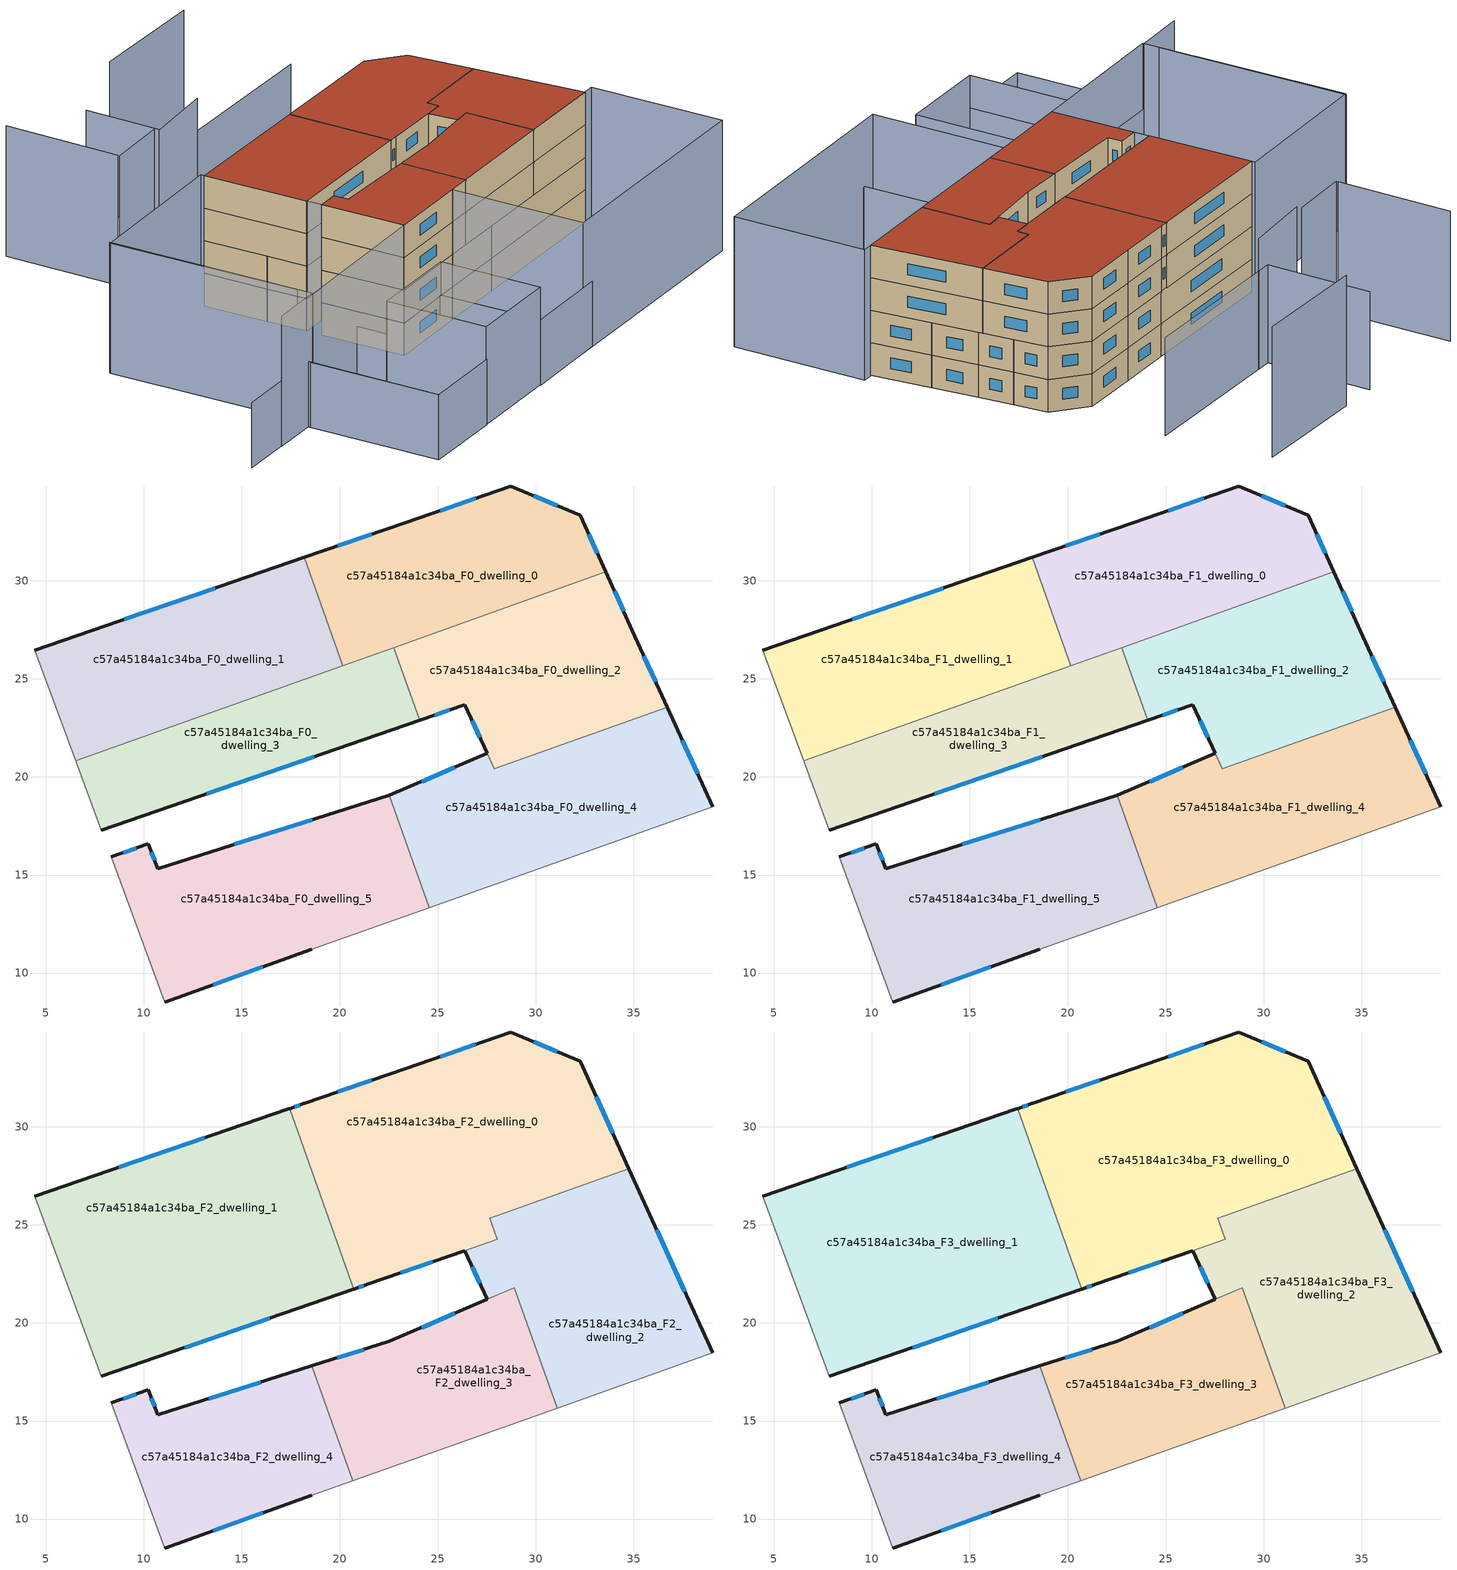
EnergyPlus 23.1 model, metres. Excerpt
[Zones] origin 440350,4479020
c57a45184a1c34ba_F0_dwelling_0
 floor ground (EU_floor_Construction): 32.25,33.34 33.56,30.45 20.16,25.68 18.2,31.19 23.34,32.96 28.73,34.84 z0
 wall outside (EU_wall_Construction): 33.56,30.45 32.25,33.34 28.73,34.84 23.34,32.96 18.2,31.19 z0:3
 wall to c57a45184a1c34ba_F0_dwelling_1 (EU_wall_Construction): 18.2,31.19 20.16,25.68 z0:3
 wall to c57a45184a1c34ba_F0_dwelling_2 (EU_wall_Construction): 22.74,26.6 33.56,30.45 z0:3
 wall to c57a45184a1c34ba_F0_dwelling_3 (EU_wall_Construction): 20.16,25.68 22.74,26.6 z0:3
 window (EU_Window_Construction): 33.13,31.41 32.69,32.39 / 21.63,32.37 19.9,31.78 / 26.94,34.21 25.12,33.58 / 31.08,33.84 29.9,34.34 z0.99:2.01
c57a45184a1c34ba_F0_dwelling_1
 floor ground (EU_floor_Construction): 18.2,31.19 20.16,25.68 6.53,20.82 4.44,26.47 z0
 wall outside (EU_wall_Construction): 18.2,31.19 4.44,26.47 z0:3
 wall adiabatic (EU_wall_Construction): 4.44,26.47 6.53,20.82 z0:3
 wall to c57a45184a1c34ba_F0_dwelling_3 (EU_wall_Construction): 6.53,20.82 20.16,25.68 z0:3
 window (EU_Window_Construction): 13.64,29.63 9,28.04 z0.99:2.01
c57a45184a1c34ba_F0_dwelling_2
 floor ground (EU_floor_Construction): 33.56,30.45 34.92,27.46 36.7,23.56 27.88,20.42 26.38,23.69 24.07,22.89 22.74,26.6 z0
 wall outside (EU_wall_Construction): 24.07,22.89 26.38,23.69 27.51,21.21 / 36.7,23.56 34.92,27.46 33.56,30.45 z0:3
 wall to c57a45184a1c34ba_F0_dwelling_4 (EU_wall_Construction): 27.52,21.2 27.88,20.42 36.7,23.56 z0:3
 wall to c57a45184a1c34ba_F0_dwelling_3 (EU_wall_Construction): 22.74,26.6 24.07,22.89 z0:3
 window (EU_Window_Construction): 26.75,22.87 27.14,22.03 / 24.83,23.15 25.61,23.42 / 34.47,28.45 34.01,29.46 / 36.11,24.85 35.51,26.17 z0.99:2.01
c57a45184a1c34ba_F0_dwelling_3
 floor ground (EU_floor_Construction): 22.74,26.6 24.07,22.89 7.85,17.28 6.53,20.82 z0
 wall outside (EU_wall_Construction): 7.85,17.28 24.07,22.89 z0:3
 wall adiabatic (EU_wall_Construction): 6.53,20.82 7.85,17.28 z0:3
 window (EU_Window_Construction): 13.22,19.14 18.69,21.03 z0.99:2.01
c57a45184a1c34ba_F0_dwelling_4
 floor ground (EU_floor_Construction): 36.7,23.56 39.02,18.48 24.56,13.34 22.52,19.05 27.52,21.2 27.88,20.42 z0
 wall outside (EU_wall_Construction): 27.52,21.2 22.52,19.06 / 39.02,18.48 36.7,23.56 z0:3
 wall adiabatic (EU_wall_Construction): 24.56,13.34 39.02,18.48 z0:3
 wall to c57a45184a1c34ba_F0_dwelling_5 (EU_wall_Construction): 22.52,19.05 24.55,13.34 z0:3
 window (EU_Window_Construction): 25.86,20.49 24.18,19.77 / 38.25,20.16 37.47,21.88 z0.99:2.01
c57a45184a1c34ba_F0_dwelling_5
 floor ground (EU_floor_Construction): 22.52,19.05 24.55,13.34 18.56,11.21 11.08,8.52 8.34,15.93 10.24,16.59 10.71,15.32 z0
 wall outside (EU_wall_Construction): 11.08,8.52 18.56,11.21 / 22.52,19.05 10.71,15.32 10.24,16.59 8.34,15.93 z0:3
 wall adiabatic (EU_wall_Construction): 18.56,11.21 24.55,13.34 / 8.34,15.93 11.08,8.52 z0:3
 window (EU_Window_Construction): 13.56,9.41 16.08,10.32 / 9.61,16.37 8.97,16.15 / 10.55,15.74 10.4,16.17 / 18.6,17.82 14.62,16.56 z0.99:2.01
c57a45184a1c34ba_F1_dwelling_0
 floor to c57a45184a1c34ba_F0_dwelling_0 (EU_floor_Construction): 32.25,33.34 33.56,30.45 20.16,25.68 18.2,31.19 23.34,32.96 28.73,34.84 z3
 wall outside (EU_wall_Construction): 33.56,30.45 32.25,33.34 28.73,34.84 23.34,32.96 18.2,31.19 z3:6
 wall to c57a45184a1c34ba_F1_dwelling_1 (EU_wall_Construction): 18.2,31.19 20.16,25.68 z3:6
 wall to c57a45184a1c34ba_F1_dwelling_2 (EU_wall_Construction): 22.74,26.6 33.56,30.45 z3:6
 wall to c57a45184a1c34ba_F1_dwelling_3 (EU_wall_Construction): 20.16,25.68 22.74,26.6 z3:6
 window (EU_Window_Construction): 33.13,31.41 32.69,32.39 / 21.63,32.37 19.9,31.78 / 26.94,34.21 25.12,33.58 / 31.08,33.84 29.9,34.34 z3.99:5.01
c57a45184a1c34ba_F1_dwelling_1
 floor to c57a45184a1c34ba_F0_dwelling_1 (EU_floor_Construction): 18.2,31.19 20.16,25.68 6.53,20.82 4.44,26.47 z3
 wall outside (EU_wall_Construction): 18.2,31.19 4.44,26.47 z3:6
 wall adiabatic (EU_wall_Construction): 4.44,26.47 6.53,20.82 z3:6
 wall to c57a45184a1c34ba_F1_dwelling_3 (EU_wall_Construction): 6.53,20.82 20.16,25.68 z3:6
 window (EU_Window_Construction): 13.64,29.63 9,28.04 z3.99:5.01
c57a45184a1c34ba_F1_dwelling_2
 floor to c57a45184a1c34ba_F0_dwelling_2 (EU_floor_Construction): 33.56,30.45 34.92,27.46 36.7,23.56 27.88,20.42 26.38,23.69 24.07,22.89 22.74,26.6 z3
 wall outside (EU_wall_Construction): 24.07,22.89 26.38,23.69 27.51,21.21 / 36.7,23.56 34.92,27.46 33.56,30.45 z3:6
 wall to c57a45184a1c34ba_F1_dwelling_4 (EU_wall_Construction): 27.52,21.2 27.88,20.42 36.7,23.56 z3:6
 wall to c57a45184a1c34ba_F1_dwelling_3 (EU_wall_Construction): 22.74,26.6 24.07,22.89 z3:6
 window (EU_Window_Construction): 26.75,22.87 27.14,22.03 / 24.83,23.15 25.61,23.42 / 34.47,28.45 34.01,29.46 / 36.11,24.85 35.51,26.17 z3.99:5.01
c57a45184a1c34ba_F1_dwelling_3
 floor to c57a45184a1c34ba_F0_dwelling_3 (EU_floor_Construction): 22.74,26.6 24.07,22.89 7.85,17.28 6.53,20.82 z3
 wall outside (EU_wall_Construction): 7.85,17.28 24.07,22.89 z3:6
 wall adiabatic (EU_wall_Construction): 6.53,20.82 7.85,17.28 z3:6
 window (EU_Window_Construction): 13.22,19.14 18.69,21.03 z3.99:5.01
c57a45184a1c34ba_F1_dwelling_4
 floor to c57a45184a1c34ba_F0_dwelling_4 (EU_floor_Construction): 36.7,23.56 39.02,18.48 24.55,13.34 22.52,19.06 27.52,21.2 27.88,20.42 z3
 wall outside (EU_wall_Construction): 27.52,21.2 22.52,19.06 / 39.02,18.48 36.7,23.56 z3:6
 wall adiabatic (EU_wall_Construction): 24.56,13.34 39.02,18.48 z3:6
 wall to c57a45184a1c34ba_F1_dwelling_5 (EU_wall_Construction): 22.52,19.05 24.55,13.34 z3:6
 window (EU_Window_Construction): 25.86,20.49 24.18,19.77 / 38.25,20.16 37.47,21.88 z3.99:5.01
c57a45184a1c34ba_F1_dwelling_5
 floor to c57a45184a1c34ba_F0_dwelling_5 (EU_floor_Construction): 22.52,19.05 24.55,13.34 18.56,11.21 11.08,8.52 8.34,15.93 10.24,16.59 10.71,15.32 z3
 wall outside (EU_wall_Construction): 11.08,8.52 18.56,11.21 / 22.52,19.05 10.71,15.32 10.24,16.59 8.34,15.93 z3:6
 wall adiabatic (EU_wall_Construction): 18.56,11.21 24.55,13.34 / 8.34,15.93 11.08,8.52 z3:6
 window (EU_Window_Construction): 13.56,9.41 16.08,10.32 / 9.61,16.37 8.97,16.15 / 10.55,15.74 10.4,16.17 / 18.6,17.82 14.62,16.56 z3.99:5.01
c57a45184a1c34ba_F2_dwelling_0
 floor to c57a45184a1c34ba_F1_dwelling_0 (EU_floor_Construction): 32.25,33.34 33.56,30.45 20.16,25.68 18.2,31.19 23.34,32.96 28.73,34.84 z6
 floor to c57a45184a1c34ba_F1_dwelling_1 (EU_floor_Construction): 18.2,31.19 20.16,25.68 19.41,25.41 17.44,30.93 z6
 floor to c57a45184a1c34ba_F1_dwelling_3 (EU_floor_Construction): 22.74,26.6 24.07,22.89 20.72,21.73 19.41,25.41 z6
 floor to c57a45184a1c34ba_F1_dwelling_2 (EU_floor_Construction): 33.56,30.45 34.74,27.86 27.65,25.33 28.02,24.26 26.48,23.73 26.37,23.69 22.74,26.6 z6; 26.37,23.69 24.07,22.89 22.74,26.6 z6
 wall outside (EU_wall_Construction): 34.74,27.86 32.25,33.34 28.73,34.84 23.34,32.96 18.2,31.2 / 20.72,21.73 21.48,21.99 26.37,23.68 / 18.2,31.19 17.44,30.93 z6:9
 wall to c57a45184a1c34ba_F2_dwelling_2 (EU_wall_Construction): 28.02,24.26 27.65,25.33 34.74,27.86 / 26.38,23.69 28.03,24.26 z6:9
 wall to c57a45184a1c34ba_F2_dwelling_1 (EU_wall_Construction): 17.44,30.93 20.72,21.73 z6:9
 window (EU_Window_Construction): 21.63,32.37 19.9,31.78 / 26.94,34.21 25.12,33.58 / 31.08,33.84 29.9,34.34 / 33.91,29.67 33.08,31.52 / 23.1,22.55 24.75,23.12 / 20.97,21.82 21.23,21.91 / 17.95,31.11 17.69,31.02 z6.99:8.01
c57a45184a1c34ba_F2_dwelling_1
 floor to c57a45184a1c34ba_F1_dwelling_1 (EU_floor_Construction): 17.44,30.93 19.41,25.41 6.53,20.82 4.44,26.47 17.43,30.93 z6
 floor to c57a45184a1c34ba_F1_dwelling_3 (EU_floor_Construction): 19.41,25.41 20.72,21.73 7.85,17.28 6.53,20.82 z6
 wall outside (EU_wall_Construction): 17.44,30.93 17.39,30.92 4.44,26.47 / 7.85,17.28 20.67,21.71 20.72,21.73 z6:9
 wall adiabatic (EU_wall_Construction): 4.44,26.47 7.85,17.28 z6:9
 window (EU_Window_Construction): 12.1,18.75 16.42,20.24 / 13.1,29.44 8.74,27.95 z6.99:8.01
c57a45184a1c34ba_F2_dwelling_2
 floor to c57a45184a1c34ba_F1_dwelling_2 (EU_floor_Construction): 34.92,27.46 36.7,23.56 29.22,20.9 28.9,21.79 27.51,21.21 26.38,23.69 28.03,24.26 27.65,25.33 34.74,27.86 34.81,27.7 z6
 floor to c57a45184a1c34ba_F1_dwelling_4 (EU_floor_Construction): 36.7,23.56 39.02,18.48 31.09,15.66 29.22,20.9 z6
 wall outside (EU_wall_Construction): 26.38,23.69 27.52,21.2 / 39.02,18.48 34.74,27.86 z6:9
 wall adiabatic (EU_wall_Construction): 31.09,15.66 39.02,18.48 z6:9
 wall to c57a45184a1c34ba_F2_dwelling_3 (EU_wall_Construction): 27.52,21.2 28.9,21.8 / 28.9,21.79 31.09,15.66 z6:9
 window (EU_Window_Construction): 26.75,22.86 27.14,22.03 / 37.6,21.59 36.16,24.75 z6.99:8.01
c57a45184a1c34ba_F2_dwelling_3
 floor to c57a45184a1c34ba_F1_dwelling_2 (EU_floor_Construction): 28.9,21.8 29.22,20.9 27.88,20.42 27.52,21.2 z6
 floor to c57a45184a1c34ba_F1_dwelling_4 (EU_floor_Construction): 29.22,20.9 31.09,15.66 24.55,13.34 22.52,19.06 27.52,21.2 27.88,20.42 z6
 floor to c57a45184a1c34ba_F1_dwelling_5 (EU_floor_Construction): 22.52,19.05 24.55,13.34 20.65,11.95 18.57,17.8 z6
 wall outside (EU_wall_Construction): 27.51,21.2 22.52,19.06 18.57,17.8 z6:9
 wall adiabatic (EU_wall_Construction): 20.65,11.95 31.09,15.66 z6:9
 wall to c57a45184a1c34ba_F2_dwelling_4 (EU_wall_Construction): 18.57,17.8 20.65,11.95 z6:9
 window (EU_Window_Construction): 25.86,20.49 24.18,19.77 / 21.21,18.64 19.88,18.22 z6.99:8.01
c57a45184a1c34ba_F2_dwelling_4
 floor to c57a45184a1c34ba_F1_dwelling_5 (EU_floor_Construction): 18.57,17.8 20.65,11.95 18.56,11.21 11.08,8.52 8.34,15.93 10.24,16.59 10.71,15.32 z6
 wall outside (EU_wall_Construction): 11.08,8.52 18.56,11.21 / 18.57,17.8 10.71,15.32 10.24,16.59 8.34,15.93 z6:9
 wall adiabatic (EU_wall_Construction): 18.56,11.21 20.65,11.95 / 8.34,15.93 11.08,8.52 z6:9
 window (EU_Window_Construction): 13.56,9.41 16.08,10.32 / 9.61,16.37 8.97,16.15 / 10.55,15.74 10.4,16.17 / 15.96,16.98 13.31,16.14 z6.99:8.01
c57a45184a1c34ba_F3_dwelling_0
 floor to c57a45184a1c34ba_F2_dwelling_0 (EU_floor_Construction): 32.25,33.34 34.74,27.86 27.65,25.33 28.02,24.26 20.72,21.73 17.44,30.93 23.34,32.96 28.73,34.84 z9
 wall outside (EU_wall_Construction): 34.74,27.86 32.25,33.34 28.73,34.84 23.34,32.96 18.2,31.2 / 20.72,21.73 21.48,21.99 26.37,23.68 / 18.2,31.19 17.44,30.93 z9:12
 wall to c57a45184a1c34ba_F3_dwelling_2 (EU_wall_Construction): 28.02,24.26 27.65,25.33 34.74,27.86 / 26.38,23.69 28.03,24.26 z9:12
 wall to c57a45184a1c34ba_F3_dwelling_1 (EU_wall_Construction): 17.44,30.93 20.72,21.73 z9:12
 window (EU_Window_Construction): 21.63,32.37 19.9,31.78 / 26.94,34.21 25.12,33.58 / 31.08,33.84 29.9,34.34 / 33.91,29.67 33.08,31.52 / 23.1,22.55 24.75,23.12 / 20.97,21.82 21.23,21.91 / 17.95,31.11 17.69,31.02 z9.99:11.01
 roof outside (EU_roof_Construction): 34.74,27.86 32.25,33.34 28.73,34.84 23.34,32.96 17.44,30.93 20.72,21.73 28.03,24.26 27.65,25.33 z12
c57a45184a1c34ba_F3_dwelling_1
 floor to c57a45184a1c34ba_F2_dwelling_1 (EU_floor_Construction): 17.44,30.93 20.72,21.73 20.67,21.71 7.85,17.28 4.44,26.47 17.39,30.92 z9
 wall outside (EU_wall_Construction): 17.44,30.93 17.39,30.92 4.44,26.47 / 7.85,17.28 20.67,21.71 20.72,21.73 z9:12
 wall adiabatic (EU_wall_Construction): 4.44,26.47 7.85,17.28 z9:12
 window (EU_Window_Construction): 12.1,18.75 16.42,20.24 / 13.1,29.44 8.74,27.95 z9.99:11.01
 roof outside (EU_roof_Construction): 20.67,21.71 20.72,21.73 17.44,30.93 17.39,30.92 4.44,26.47 7.85,17.28 z12
c57a45184a1c34ba_F3_dwelling_2
 floor to c57a45184a1c34ba_F2_dwelling_2 (EU_floor_Construction): 34.74,27.86 39.02,18.48 31.09,15.66 28.9,21.79 27.52,21.2 26.38,23.69 28.03,24.26 27.65,25.33 z9
 wall outside (EU_wall_Construction): 26.38,23.69 27.52,21.2 / 39.02,18.48 34.74,27.86 z9:12
 wall adiabatic (EU_wall_Construction): 31.09,15.66 39.02,18.48 z9:12
 wall to c57a45184a1c34ba_F3_dwelling_3 (EU_wall_Construction): 27.52,21.2 28.9,21.8 / 28.9,21.79 31.09,15.66 z9:12
 window (EU_Window_Construction): 26.75,22.86 27.14,22.03 / 37.6,21.59 36.16,24.75 z9.99:11.01
 roof outside (EU_roof_Construction): 39.02,18.48 34.74,27.86 27.65,25.33 28.03,24.26 26.38,23.69 27.52,21.2 28.9,21.8 31.09,15.66 z12
c57a45184a1c34ba_F3_dwelling_3
 floor to c57a45184a1c34ba_F2_dwelling_3 (EU_floor_Construction): 28.9,21.8 31.09,15.66 20.65,11.95 18.57,17.8 22.52,19.06 z9
 wall outside (EU_wall_Construction): 27.51,21.2 22.52,19.06 18.57,17.8 z9:12
 wall adiabatic (EU_wall_Construction): 20.65,11.95 31.09,15.66 z9:12
 wall to c57a45184a1c34ba_F3_dwelling_4 (EU_wall_Construction): 18.57,17.8 20.65,11.95 z9:12
 window (EU_Window_Construction): 25.86,20.49 24.18,19.77 / 21.21,18.64 19.88,18.22 z9.99:11.01
 roof outside (EU_roof_Construction): 31.09,15.66 28.9,21.8 22.52,19.06 18.57,17.8 20.65,11.95 z12
c57a45184a1c34ba_F3_dwelling_4
 floor to c57a45184a1c34ba_F2_dwelling_4 (EU_floor_Construction): 18.57,17.8 20.65,11.95 18.56,11.21 11.08,8.52 8.34,15.93 10.24,16.59 10.71,15.32 z9
 wall outside (EU_wall_Construction): 11.08,8.52 18.56,11.21 / 18.57,17.8 10.71,15.32 10.24,16.59 8.34,15.93 z9:12
 wall adiabatic (EU_wall_Construction): 18.56,11.21 20.65,11.95 / 8.34,15.93 11.08,8.52 z9:12
 window (EU_Window_Construction): 13.56,9.41 16.08,10.32 / 9.61,16.37 8.97,16.15 / 10.55,15.74 10.4,16.17 / 15.96,16.98 13.31,16.14 z9.99:11.01
 roof outside (EU_roof_Construction): 18.56,11.21 20.65,11.95 18.57,17.8 10.71,15.32 10.24,16.59 8.34,15.93 11.08,8.52 z12
shading: -2.05,44.35 1.48,34.1 / 6.97,35.95 1.54,33.92 / 13.56,38.23 7.15,35.53 / 23.53,51.91 12.48,48.26 / -9.78,21.69 -3.15,3.41 / -3.15,3.41 -7.92,1.68 / -3.1,3.3 -9.82,21.54 / -9.82,21.54 4.36,26.77 / 4.36,26.77 11.08,8.52 / 11.08,8.52 -3.1,3.3 / 44.23,7 22.78,-0.65 / 22.78,-0.65 18.56,11.21 / 18.56,11.21 40.01,18.85 / 40.01,18.85 44.23,7 z0:12; 27.7,43.03 12.19,37.77 / 12.19,37.77 9.01,47.16 / 16.13,-3.05 7.82,-6 / 7.82,-6 4.61,3.04 / 4.61,3.04 12.91,6 / 12.91,6 16.13,-3.05 z0:9; -12.43,0.12 -3.79,3.2 / -3.79,3.2 0.45,-8.69 / 0.43,-8.68 -3.79,3.19 / -3.79,3.19 3.62,5.83 / 3.62,5.83 7.85,-6.04 / 7.85,-6.04 0.43,-8.68 / 16.15,-3.11 11.77,8.77 / 11.77,8.77 19.83,11.74 / 19.83,11.74 24.21,-0.14 / 24.21,-0.14 16.15,-3.11 z0:6
[Building]
EU S2 Campaign: North Axis=0; Terrain=City; Solar Distribution=FullExterior
[Site:Location]
Madrid: Latitude=40.5; Longitude=-3.5; Time Zone=1; Elevation=609
[SizingPeriod:WeatherFileDays]
AnnualSizingPeriod: Begin Month=1; Begin Day of Month=1; End Month=12; End Day of Month=31; Day of Week for Start Day=Monday; Use Weather File Daylight Saving Period=No; Use Weather File Rain and Snow Indicators=No
[MATERIAL]
EU_InternalMass_Material: Roughness=MediumRough; Thickness=0.1; Conductivity=1; Density=1800; Specific Heat=900; Thermal Absorptance=0.9; Solar Absorptance=0.7; Visible Absorptance=0.7
[MATERIAL:NOMASS] Roughness=MediumRough; Thermal Absorptance=0.9; Solar Absorptance=0.7; Visible Absorptance=0.7
Name | Thermal Resistance
EU_wall_NoMass | 0.609216
EU_roof_NoMass | 0.513268
EU_floor_NoMass | 0.568163
[WINDOWMATERIAL:SIMPLEGLAZINGSYSTEM]
EU_Window_SimpleGlazing: UFactor=5.50606; Solar Heat Gain Coefficient=0.85; Visible Transmittance=0.85
[CONSTRUCTION]
EU_wall_Construction: EU_wall_NoMass
EU_roof_Construction: EU_roof_NoMass
EU_floor_Construction: EU_floor_NoMass
EU_Window_Construction: EU_Window_SimpleGlazing
EU_InternalMass_Construction: EU_InternalMass_Material
[ZONE] Type=1; Multiplier=1; Ceiling Height=autocalculate; Floor Area=autocalculate; Part of Total Floor Area=Yes
Name | Volume
c57a45184a1c34ba_F0_dwelling_0 | 232.652
c57a45184a1c34ba_F1_dwelling_0 | 232.653
c57a45184a1c34ba_F2_dwelling_0 | 401.292
c57a45184a1c34ba_F3_dwelling_0 | 401.29
c57a45184a1c34ba_F0_dwelling_1; c57a45184a1c34ba_F1_dwelling_1 | 258.331
c57a45184a1c34ba_F2_dwelling_1 | 401.689
c57a45184a1c34ba_F3_dwelling_1 | 401.703
c57a45184a1c34ba_F0_dwelling_2 | 239.118
c57a45184a1c34ba_F1_dwelling_2 | 239.117
c57a45184a1c34ba_F2_dwelling_2 | 258.552
c57a45184a1c34ba_F3_dwelling_2 | 258.561
c57a45184a1c34ba_F0_dwelling_3; c57a45184a1c34ba_F1_dwelling_3 | 199.088
c57a45184a1c34ba_F2_dwelling_3 | 207.252
c57a45184a1c34ba_F3_dwelling_3 | 207.256
c57a45184a1c34ba_F0_dwelling_4 | 263.273
c57a45184a1c34ba_F1_dwelling_4 | 263.318
c57a45184a1c34ba_F2_dwelling_4; c57a45184a1c34ba_F3_dwelling_4 | 204.156
c57a45184a1c34ba_F0_dwelling_5 | 280.459
c57a45184a1c34ba_F1_dwelling_5 | 280.458
[INTERNALMASS] Construction=EU_InternalMass_Construction
Name | Zone or ZoneList | Surface Area
c57a45184a1c34ba_F0_dwelling_0_EU_InternalMass | c57a45184a1c34ba_F0_dwelling_0 | 77.5507
c57a45184a1c34ba_F0_dwelling_1_EU_InternalMass | c57a45184a1c34ba_F0_dwelling_1 | 86.1105
c57a45184a1c34ba_F0_dwelling_2_EU_InternalMass | c57a45184a1c34ba_F0_dwelling_2 | 79.7195
c57a45184a1c34ba_F0_dwelling_3_EU_InternalMass | c57a45184a1c34ba_F0_dwelling_3 | 66.3625
c57a45184a1c34ba_F0_dwelling_4_EU_InternalMass | c57a45184a1c34ba_F0_dwelling_4 | 87.7736
c57a45184a1c34ba_F0_dwelling_5_EU_InternalMass | c57a45184a1c34ba_F0_dwelling_5 | 93.4864
c57a45184a1c34ba_F1_dwelling_0_EU_InternalMass | c57a45184a1c34ba_F1_dwelling_0 | 77.5507
c57a45184a1c34ba_F1_dwelling_1_EU_InternalMass | c57a45184a1c34ba_F1_dwelling_1 | 86.1105
c57a45184a1c34ba_F1_dwelling_2_EU_InternalMass | c57a45184a1c34ba_F1_dwelling_2 | 79.7195
c57a45184a1c34ba_F1_dwelling_3_EU_InternalMass | c57a45184a1c34ba_F1_dwelling_3 | 66.3625
c57a45184a1c34ba_F1_dwelling_4_EU_InternalMass | c57a45184a1c34ba_F1_dwelling_4 | 87.7736
c57a45184a1c34ba_F1_dwelling_5_EU_InternalMass | c57a45184a1c34ba_F1_dwelling_5 | 93.4864
c57a45184a1c34ba_F2_dwelling_0_EU_InternalMass | c57a45184a1c34ba_F2_dwelling_0 | 133.783
c57a45184a1c34ba_F2_dwelling_1_EU_InternalMass | c57a45184a1c34ba_F2_dwelling_1 | 133.902
c57a45184a1c34ba_F2_dwelling_2_EU_InternalMass | c57a45184a1c34ba_F2_dwelling_2 | 86.1799
c57a45184a1c34ba_F2_dwelling_3_EU_InternalMass | c57a45184a1c34ba_F2_dwelling_3 | 69.0841
c57a45184a1c34ba_F2_dwelling_4_EU_InternalMass | c57a45184a1c34ba_F2_dwelling_4 | 68.0524
c57a45184a1c34ba_F3_dwelling_0_EU_InternalMass | c57a45184a1c34ba_F3_dwelling_0 | 133.783
c57a45184a1c34ba_F3_dwelling_1_EU_InternalMass | c57a45184a1c34ba_F3_dwelling_1 | 133.902
c57a45184a1c34ba_F3_dwelling_2_EU_InternalMass | c57a45184a1c34ba_F3_dwelling_2 | 86.1799
c57a45184a1c34ba_F3_dwelling_3_EU_InternalMass | c57a45184a1c34ba_F3_dwelling_3 | 69.0841
c57a45184a1c34ba_F3_dwelling_4_EU_InternalMass | c57a45184a1c34ba_F3_dwelling_4 | 68.0524
[OTHEREQUIPMENT] Fuel Type=Electricity; Design Level Calculation Method=Watts/Area; Power per Zone Floor Area=1; Fraction Latent=0; Fraction Radiant=0; Fraction Lost=0; Carbon Dioxide Generation Rate=0; EndUse Subcategory=EU_Step8_InternalGains
Name | Zone or ZoneList or Space or SpaceList | Schedule
EU_Step8_InternalGain_c57a45184a1c34ba_F0_dwelling_0_f000 | c57a45184a1c34ba_F0_dwelling_0 | EU_Step8_GainSchedule_c57a45184a1c34ba_F0_dwelling_0_f000
EU_Step8_InternalGain_c57a45184a1c34ba_F0_dwelling_1_f000 | c57a45184a1c34ba_F0_dwelling_1 | EU_Step8_GainSchedule_c57a45184a1c34ba_F0_dwelling_1_f000
EU_Step8_InternalGain_c57a45184a1c34ba_F0_dwelling_2_f000 | c57a45184a1c34ba_F0_dwelling_2 | EU_Step8_GainSchedule_c57a45184a1c34ba_F0_dwelling_2_f000
EU_Step8_InternalGain_c57a45184a1c34ba_F0_dwelling_3_f000 | c57a45184a1c34ba_F0_dwelling_3 | EU_Step8_GainSchedule_c57a45184a1c34ba_F0_dwelling_3_f000
EU_Step8_InternalGain_c57a45184a1c34ba_F0_dwelling_4_f000 | c57a45184a1c34ba_F0_dwelling_4 | EU_Step8_GainSchedule_c57a45184a1c34ba_F0_dwelling_4_f000
EU_Step8_InternalGain_c57a45184a1c34ba_F0_dwelling_5_f000 | c57a45184a1c34ba_F0_dwelling_5 | EU_Step8_GainSchedule_c57a45184a1c34ba_F0_dwelling_5_f000
EU_Step8_InternalGain_c57a45184a1c34ba_F1_dwelling_0_f000 | c57a45184a1c34ba_F1_dwelling_0 | EU_Step8_GainSchedule_c57a45184a1c34ba_F1_dwelling_0_f000
EU_Step8_InternalGain_c57a45184a1c34ba_F1_dwelling_1_f000 | c57a45184a1c34ba_F1_dwelling_1 | EU_Step8_GainSchedule_c57a45184a1c34ba_F1_dwelling_1_f000
EU_Step8_InternalGain_c57a45184a1c34ba_F1_dwelling_2_f000 | c57a45184a1c34ba_F1_dwelling_2 | EU_Step8_GainSchedule_c57a45184a1c34ba_F1_dwelling_2_f000
EU_Step8_InternalGain_c57a45184a1c34ba_F1_dwelling_3_f000 | c57a45184a1c34ba_F1_dwelling_3 | EU_Step8_GainSchedule_c57a45184a1c34ba_F1_dwelling_3_f000
EU_Step8_InternalGain_c57a45184a1c34ba_F1_dwelling_4_f000 | c57a45184a1c34ba_F1_dwelling_4 | EU_Step8_GainSchedule_c57a45184a1c34ba_F1_dwelling_4_f000
EU_Step8_InternalGain_c57a45184a1c34ba_F1_dwelling_5_f000 | c57a45184a1c34ba_F1_dwelling_5 | EU_Step8_GainSchedule_c57a45184a1c34ba_F1_dwelling_5_f000
EU_Step8_InternalGain_c57a45184a1c34ba_F2_dwelling_0_f000 | c57a45184a1c34ba_F2_dwelling_0 | EU_Step8_GainSchedule_c57a45184a1c34ba_F2_dwelling_0_f000
EU_Step8_InternalGain_c57a45184a1c34ba_F2_dwelling_1_f000 | c57a45184a1c34ba_F2_dwelling_1 | EU_Step8_GainSchedule_c57a45184a1c34ba_F2_dwelling_1_f000
EU_Step8_InternalGain_c57a45184a1c34ba_F2_dwelling_2_f000 | c57a45184a1c34ba_F2_dwelling_2 | EU_Step8_GainSchedule_c57a45184a1c34ba_F2_dwelling_2_f000
EU_Step8_InternalGain_c57a45184a1c34ba_F2_dwelling_3_f000 | c57a45184a1c34ba_F2_dwelling_3 | EU_Step8_GainSchedule_c57a45184a1c34ba_F2_dwelling_3_f000
EU_Step8_InternalGain_c57a45184a1c34ba_F2_dwelling_4_f000 | c57a45184a1c34ba_F2_dwelling_4 | EU_Step8_GainSchedule_c57a45184a1c34ba_F2_dwelling_4_f000
EU_Step8_InternalGain_c57a45184a1c34ba_F3_dwelling_0_f000 | c57a45184a1c34ba_F3_dwelling_0 | EU_Step8_GainSchedule_c57a45184a1c34ba_F3_dwelling_0_f000
EU_Step8_InternalGain_c57a45184a1c34ba_F3_dwelling_1_f000 | c57a45184a1c34ba_F3_dwelling_1 | EU_Step8_GainSchedule_c57a45184a1c34ba_F3_dwelling_1_f000
EU_Step8_InternalGain_c57a45184a1c34ba_F3_dwelling_2_f000 | c57a45184a1c34ba_F3_dwelling_2 | EU_Step8_GainSchedule_c57a45184a1c34ba_F3_dwelling_2_f000
EU_Step8_InternalGain_c57a45184a1c34ba_F3_dwelling_3_f000 | c57a45184a1c34ba_F3_dwelling_3 | EU_Step8_GainSchedule_c57a45184a1c34ba_F3_dwelling_3_f000
EU_Step8_InternalGain_c57a45184a1c34ba_F3_dwelling_4_f000 | c57a45184a1c34ba_F3_dwelling_4 | EU_Step8_GainSchedule_c57a45184a1c34ba_F3_dwelling_4_f000
[ZONEVENTILATION:DESIGNFLOWRATE] Schedule=EU_AlwaysOn; Design Flow Rate Calculation Method=AirChanges/Hour; Air Changes per Hour=0.752966; Ventilation Type=Natural; Fan Pressure Rise=0; Fan Total Efficiency=1; Constant Term Coefficient=1; Temperature Term Coefficient=0; Velocity Term Coefficient=0; Velocity Squared Term Coefficient=0; Minimum Indoor Temperature=-100; Maximum Indoor Temperature=100; Delta Temperature=-100; Minimum Outdoor Temperature=-100; Maximum Outdoor Temperature=100; Maximum Wind Speed=40
Name | Zone or ZoneList or Space or SpaceList
EU_ConstantAir_c57a45184a1c34ba_F0_dwelling_0 | c57a45184a1c34ba_F0_dwelling_0
EU_ConstantAir_c57a45184a1c34ba_F0_dwelling_1 | c57a45184a1c34ba_F0_dwelling_1
EU_ConstantAir_c57a45184a1c34ba_F0_dwelling_2 | c57a45184a1c34ba_F0_dwelling_2
EU_ConstantAir_c57a45184a1c34ba_F0_dwelling_3 | c57a45184a1c34ba_F0_dwelling_3
EU_ConstantAir_c57a45184a1c34ba_F0_dwelling_4 | c57a45184a1c34ba_F0_dwelling_4
EU_ConstantAir_c57a45184a1c34ba_F0_dwelling_5 | c57a45184a1c34ba_F0_dwelling_5
EU_ConstantAir_c57a45184a1c34ba_F1_dwelling_0 | c57a45184a1c34ba_F1_dwelling_0
EU_ConstantAir_c57a45184a1c34ba_F1_dwelling_1 | c57a45184a1c34ba_F1_dwelling_1
EU_ConstantAir_c57a45184a1c34ba_F1_dwelling_2 | c57a45184a1c34ba_F1_dwelling_2
EU_ConstantAir_c57a45184a1c34ba_F1_dwelling_3 | c57a45184a1c34ba_F1_dwelling_3
EU_ConstantAir_c57a45184a1c34ba_F1_dwelling_4 | c57a45184a1c34ba_F1_dwelling_4
EU_ConstantAir_c57a45184a1c34ba_F1_dwelling_5 | c57a45184a1c34ba_F1_dwelling_5
EU_ConstantAir_c57a45184a1c34ba_F2_dwelling_0 | c57a45184a1c34ba_F2_dwelling_0
EU_ConstantAir_c57a45184a1c34ba_F2_dwelling_1 | c57a45184a1c34ba_F2_dwelling_1
EU_ConstantAir_c57a45184a1c34ba_F2_dwelling_2 | c57a45184a1c34ba_F2_dwelling_2
EU_ConstantAir_c57a45184a1c34ba_F2_dwelling_3 | c57a45184a1c34ba_F2_dwelling_3
EU_ConstantAir_c57a45184a1c34ba_F2_dwelling_4 | c57a45184a1c34ba_F2_dwelling_4
EU_ConstantAir_c57a45184a1c34ba_F3_dwelling_0 | c57a45184a1c34ba_F3_dwelling_0
EU_ConstantAir_c57a45184a1c34ba_F3_dwelling_1 | c57a45184a1c34ba_F3_dwelling_1
EU_ConstantAir_c57a45184a1c34ba_F3_dwelling_2 | c57a45184a1c34ba_F3_dwelling_2
EU_ConstantAir_c57a45184a1c34ba_F3_dwelling_3 | c57a45184a1c34ba_F3_dwelling_3
EU_ConstantAir_c57a45184a1c34ba_F3_dwelling_4 | c57a45184a1c34ba_F3_dwelling_4
[HVACTEMPLATE:THERMOSTAT] Constant Heating Setpoint=20; Constant Cooling Setpoint=50
EU_HeatOnly_c57a45184a1c34ba_F0_dwelling_0; EU_HeatOnly_c57a45184a1c34ba_F0_dwelling_1; EU_HeatOnly_c57a45184a1c34ba_F0_dwelling_2; EU_HeatOnly_c57a45184a1c34ba_F0_dwelling_3; EU_HeatOnly_c57a45184a1c34ba_F0_dwelling_4; EU_HeatOnly_c57a45184a1c34ba_F0_dwelling_5; EU_HeatOnly_c57a45184a1c34ba_F1_dwelling_0; EU_HeatOnly_c57a45184a1c34ba_F1_dwelling_1; EU_HeatOnly_c57a45184a1c34ba_F1_dwelling_2; EU_HeatOnly_c57a45184a1c34ba_F1_dwelling_3; EU_HeatOnly_c57a45184a1c34ba_F1_dwelling_4; EU_HeatOnly_c57a45184a1c34ba_F1_dwelling_5; EU_HeatOnly_c57a45184a1c34ba_F2_dwelling_0; EU_HeatOnly_c57a45184a1c34ba_F2_dwelling_1; EU_HeatOnly_c57a45184a1c34ba_F2_dwelling_2; EU_HeatOnly_c57a45184a1c34ba_F2_dwelling_3; EU_HeatOnly_c57a45184a1c34ba_F2_dwelling_4; EU_HeatOnly_c57a45184a1c34ba_F3_dwelling_0; EU_HeatOnly_c57a45184a1c34ba_F3_dwelling_1; EU_HeatOnly_c57a45184a1c34ba_F3_dwelling_2; EU_HeatOnly_c57a45184a1c34ba_F3_dwelling_3; EU_HeatOnly_c57a45184a1c34ba_F3_dwelling_4
[HVACTEMPLATE:ZONE:IDEALLOADSAIRSYSTEM] System Availability Schedule=EU_AlwaysOn; Maximum Heating Supply Air Temperature=50; Minimum Cooling Supply Air Temperature=13; Maximum Heating Supply Air Humidity Ratio=0.0156; Minimum Cooling Supply Air Humidity Ratio=0.0077; Heating Limit=NoLimit; Cooling Limit=NoLimit; Heating Availability Schedule=EU_AlwaysOn; Cooling Availability Schedule=EU_CoolingOff; Dehumidification Control Type=ConstantSensibleHeatRatio; Cooling Sensible Heat Ratio=0.7; Dehumidification Setpoint=60; Humidification Control Type=None; Humidification Setpoint=30; Outdoor Air Method=None; Outdoor Air Flow Rate per Person=0.00944; Outdoor Air Flow Rate per Zone Floor Area=0; Outdoor Air Flow Rate per Zone=0; Demand Controlled Ventilation Type=None; Outdoor Air Economizer Type=NoEconomizer; Heat Recovery Type=None; Sensible Heat Recovery Effectiveness=0.7; Latent Heat Recovery Effectiveness=0.65
Name | Template Thermostat
c57a45184a1c34ba_F0_dwelling_0 | EU_HeatOnly_c57a45184a1c34ba_F0_dwelling_0
c57a45184a1c34ba_F0_dwelling_1 | EU_HeatOnly_c57a45184a1c34ba_F0_dwelling_1
c57a45184a1c34ba_F0_dwelling_2 | EU_HeatOnly_c57a45184a1c34ba_F0_dwelling_2
c57a45184a1c34ba_F0_dwelling_3 | EU_HeatOnly_c57a45184a1c34ba_F0_dwelling_3
c57a45184a1c34ba_F0_dwelling_4 | EU_HeatOnly_c57a45184a1c34ba_F0_dwelling_4
c57a45184a1c34ba_F0_dwelling_5 | EU_HeatOnly_c57a45184a1c34ba_F0_dwelling_5
c57a45184a1c34ba_F1_dwelling_0 | EU_HeatOnly_c57a45184a1c34ba_F1_dwelling_0
c57a45184a1c34ba_F1_dwelling_1 | EU_HeatOnly_c57a45184a1c34ba_F1_dwelling_1
c57a45184a1c34ba_F1_dwelling_2 | EU_HeatOnly_c57a45184a1c34ba_F1_dwelling_2
c57a45184a1c34ba_F1_dwelling_3 | EU_HeatOnly_c57a45184a1c34ba_F1_dwelling_3
c57a45184a1c34ba_F1_dwelling_4 | EU_HeatOnly_c57a45184a1c34ba_F1_dwelling_4
c57a45184a1c34ba_F1_dwelling_5 | EU_HeatOnly_c57a45184a1c34ba_F1_dwelling_5
c57a45184a1c34ba_F2_dwelling_0 | EU_HeatOnly_c57a45184a1c34ba_F2_dwelling_0
c57a45184a1c34ba_F2_dwelling_1 | EU_HeatOnly_c57a45184a1c34ba_F2_dwelling_1
c57a45184a1c34ba_F2_dwelling_2 | EU_HeatOnly_c57a45184a1c34ba_F2_dwelling_2
c57a45184a1c34ba_F2_dwelling_3 | EU_HeatOnly_c57a45184a1c34ba_F2_dwelling_3
c57a45184a1c34ba_F2_dwelling_4 | EU_HeatOnly_c57a45184a1c34ba_F2_dwelling_4
c57a45184a1c34ba_F3_dwelling_0 | EU_HeatOnly_c57a45184a1c34ba_F3_dwelling_0
c57a45184a1c34ba_F3_dwelling_1 | EU_HeatOnly_c57a45184a1c34ba_F3_dwelling_1
c57a45184a1c34ba_F3_dwelling_2 | EU_HeatOnly_c57a45184a1c34ba_F3_dwelling_2
c57a45184a1c34ba_F3_dwelling_3 | EU_HeatOnly_c57a45184a1c34ba_F3_dwelling_3
c57a45184a1c34ba_F3_dwelling_4 | EU_HeatOnly_c57a45184a1c34ba_F3_dwelling_4
[SIZING:ZONE] Zone Cooling Design Supply Air Temperature Input Method=SupplyAirTemperature; Zone Cooling Design Supply Air Temperature=13; Zone Heating Design Supply Air Temperature Input Method=SupplyAirTemperature; Zone Heating Design Supply Air Temperature=50; Zone Cooling Design Supply Air Humidity Ratio=0.008; Zone Heating Design Supply Air Humidity Ratio=0.008; Cooling Design Air Flow Method=DesignDay; Cooling Design Air Flow Rate=0; Cooling Minimum Air Flow per Zone Floor Area=0.000762; Cooling Minimum Air Flow=0; Cooling Minimum Air Flow Fraction=0.2; Heating Design Air Flow Method=DesignDay; Heating Design Air Flow Rate=0; Heating Maximum Air Flow per Zone Floor Area=0.002032; Heating Maximum Air Flow=0.141576; Heating Maximum Air Flow Fraction=0.3; Account for Dedicated Outdoor Air System=No; Dedicated Outdoor Air System Control Strategy=NeutralSupplyAir; Dedicated Outdoor Air Low Setpoint Temperature for Design=autosize; Dedicated Outdoor Air High Setpoint Temperature for Design=autosize; Zone Load Sizing Method=Sensible Load Only No Latent Load; Zone Latent Cooling Design Supply Air Humidity Ratio Input Method=HumidityRatioDifference; Zone Cooling Design Supply Air Humidity Ratio Difference=0.005; Zone Latent Heating Design Supply Air Humidity Ratio Input Method=HumidityRatioDifference; Zone Humidification Design Supply Air Humidity Ratio Difference=0.005
c57a45184a1c34ba_F0_dwelling_0; c57a45184a1c34ba_F0_dwelling_1; c57a45184a1c34ba_F0_dwelling_2; c57a45184a1c34ba_F0_dwelling_3; c57a45184a1c34ba_F0_dwelling_4; c57a45184a1c34ba_F0_dwelling_5; c57a45184a1c34ba_F1_dwelling_0; c57a45184a1c34ba_F1_dwelling_1; c57a45184a1c34ba_F1_dwelling_2; c57a45184a1c34ba_F1_dwelling_3; c57a45184a1c34ba_F1_dwelling_4; c57a45184a1c34ba_F1_dwelling_5; c57a45184a1c34ba_F2_dwelling_0; c57a45184a1c34ba_F2_dwelling_1; c57a45184a1c34ba_F2_dwelling_2; c57a45184a1c34ba_F2_dwelling_3; c57a45184a1c34ba_F2_dwelling_4; c57a45184a1c34ba_F3_dwelling_0; c57a45184a1c34ba_F3_dwelling_1; c57a45184a1c34ba_F3_dwelling_2; c57a45184a1c34ba_F3_dwelling_3; c57a45184a1c34ba_F3_dwelling_4
[SCHEDULE:CONSTANT]
Name | Hourly Value
EU_AlwaysOn | 1
EU_CoolingOff | 0
[SCHEDULE:FILE] Column Number=1; Rows to Skip at Top=0; Number of Hours of Data=8760; Column Separator=Comma; Interpolate to Timestep=No; Minutes per Item=60; Adjust Schedule for Daylight Savings=Yes
Name | File
EU_Step8_GainSchedule_c57a45184a1c34ba_F0_dwelling_0_f000 | ../../schedules/c57a45184a1c34ba/c57a45184a1c34ba_F0_dwelling_0_f000_gain.csv
EU_Step8_GainSchedule_c57a45184a1c34ba_F0_dwelling_1_f000 | ../../schedules/c57a45184a1c34ba/c57a45184a1c34ba_F0_dwelling_1_f000_gain.csv
EU_Step8_GainSchedule_c57a45184a1c34ba_F0_dwelling_2_f000 | ../../schedules/c57a45184a1c34ba/c57a45184a1c34ba_F0_dwelling_2_f000_gain.csv
EU_Step8_GainSchedule_c57a45184a1c34ba_F0_dwelling_3_f000 | ../../schedules/c57a45184a1c34ba/c57a45184a1c34ba_F0_dwelling_3_f000_gain.csv
EU_Step8_GainSchedule_c57a45184a1c34ba_F0_dwelling_4_f000 | ../../schedules/c57a45184a1c34ba/c57a45184a1c34ba_F0_dwelling_4_f000_gain.csv
EU_Step8_GainSchedule_c57a45184a1c34ba_F0_dwelling_5_f000 | ../../schedules/c57a45184a1c34ba/c57a45184a1c34ba_F0_dwelling_5_f000_gain.csv
EU_Step8_GainSchedule_c57a45184a1c34ba_F1_dwelling_0_f000 | ../../schedules/c57a45184a1c34ba/c57a45184a1c34ba_F1_dwelling_0_f000_gain.csv
EU_Step8_GainSchedule_c57a45184a1c34ba_F1_dwelling_1_f000 | ../../schedules/c57a45184a1c34ba/c57a45184a1c34ba_F1_dwelling_1_f000_gain.csv
EU_Step8_GainSchedule_c57a45184a1c34ba_F1_dwelling_2_f000 | ../../schedules/c57a45184a1c34ba/c57a45184a1c34ba_F1_dwelling_2_f000_gain.csv
EU_Step8_GainSchedule_c57a45184a1c34ba_F1_dwelling_3_f000 | ../../schedules/c57a45184a1c34ba/c57a45184a1c34ba_F1_dwelling_3_f000_gain.csv
EU_Step8_GainSchedule_c57a45184a1c34ba_F1_dwelling_4_f000 | ../../schedules/c57a45184a1c34ba/c57a45184a1c34ba_F1_dwelling_4_f000_gain.csv
EU_Step8_GainSchedule_c57a45184a1c34ba_F1_dwelling_5_f000 | ../../schedules/c57a45184a1c34ba/c57a45184a1c34ba_F1_dwelling_5_f000_gain.csv
EU_Step8_GainSchedule_c57a45184a1c34ba_F2_dwelling_0_f000 | ../../schedules/c57a45184a1c34ba/c57a45184a1c34ba_F2_dwelling_0_f000_gain.csv
EU_Step8_GainSchedule_c57a45184a1c34ba_F2_dwelling_1_f000 | ../../schedules/c57a45184a1c34ba/c57a45184a1c34ba_F2_dwelling_1_f000_gain.csv
EU_Step8_GainSchedule_c57a45184a1c34ba_F2_dwelling_2_f000 | ../../schedules/c57a45184a1c34ba/c57a45184a1c34ba_F2_dwelling_2_f000_gain.csv
EU_Step8_GainSchedule_c57a45184a1c34ba_F2_dwelling_3_f000 | ../../schedules/c57a45184a1c34ba/c57a45184a1c34ba_F2_dwelling_3_f000_gain.csv
EU_Step8_GainSchedule_c57a45184a1c34ba_F2_dwelling_4_f000 | ../../schedules/c57a45184a1c34ba/c57a45184a1c34ba_F2_dwelling_4_f000_gain.csv
EU_Step8_GainSchedule_c57a45184a1c34ba_F3_dwelling_0_f000 | ../../schedules/c57a45184a1c34ba/c57a45184a1c34ba_F3_dwelling_0_f000_gain.csv
EU_Step8_GainSchedule_c57a45184a1c34ba_F3_dwelling_1_f000 | ../../schedules/c57a45184a1c34ba/c57a45184a1c34ba_F3_dwelling_1_f000_gain.csv
EU_Step8_GainSchedule_c57a45184a1c34ba_F3_dwelling_2_f000 | ../../schedules/c57a45184a1c34ba/c57a45184a1c34ba_F3_dwelling_2_f000_gain.csv
EU_Step8_GainSchedule_c57a45184a1c34ba_F3_dwelling_3_f000 | ../../schedules/c57a45184a1c34ba/c57a45184a1c34ba_F3_dwelling_3_f000_gain.csv
EU_Step8_GainSchedule_c57a45184a1c34ba_F3_dwelling_4_f000 | ../../schedules/c57a45184a1c34ba/c57a45184a1c34ba_F3_dwelling_4_f000_gain.csv
